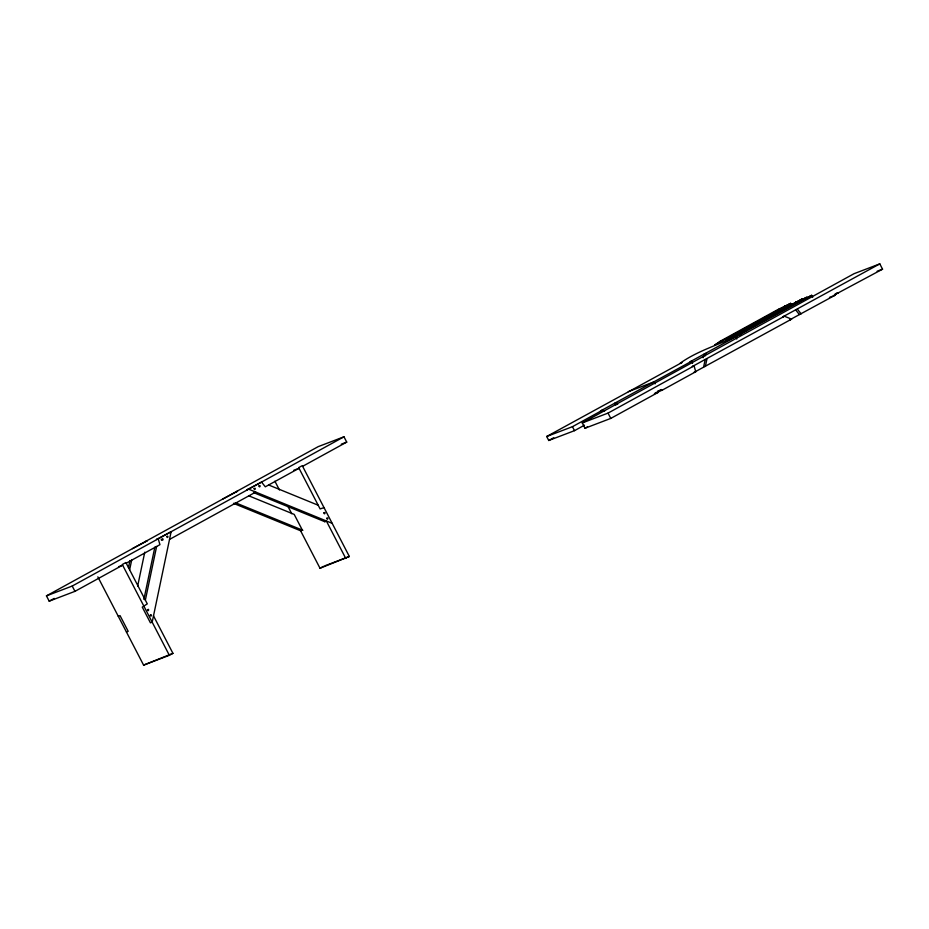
<?xml version="1.0" encoding="UTF-8"?>
<svg xmlns="http://www.w3.org/2000/svg" width="929" height="929" viewBox="0 0 929 929"><rect width="100%" height="100%" fill="white"/><g stroke="black" fill="none" stroke-linecap="round" stroke-linejoin="round"><path stroke-width="1.39" d="M128.481 567.631L129.955 560.57M129.642 569.779L131.721 559.897M137.655 586.094L144.773 552.174M143.902 599.402L154.841 547.181L156.606 546.507L145.354 600.146M703.59 367.152L705.204 359.453L784.448 316.232L791.554 319.146L694.009 372.413L695.763 371.739L694.044 365.875L692.279 366.549L705.204 359.453M705.355 366.479L706.969 358.78M703.079 357.723L704.182 354.042L811.667 295.317L812.701 297.303M705.204 355.819L705.935 353.368M783.983 306.779L785.295 306.106L783.983 306.791M742.016 331.978L730.995 338.818L806.895 297.129L787.026 307.267M584.492 425.18L574.505 430.661L548.749 440.485L546.682 436.502L681.944 362.531L680.191 363.193C700.687 348.514 725.77 343.405 746.777 330.167M118.564 566.713L122.628 565.169L74.959 591.343L49.202 601.168L46.45 595.872L318.217 446.628L343.974 436.804L346.726 442.111L302.622 466.323M46.45 595.872L72.207 586.048L343.974 436.804M49.202 601.168L54.219 598.415M126.205 563.195L159.939 544.673L158.22 538.808L156.455 539.482L171.133 531.713L152.182 622.163L150.428 622.836L142.276 607.125L147.281 603.862L125.868 562.533L122.291 564.495L169.357 655.305L172.933 653.342L153.506 615.857M169.531 539.412L255.73 492.08L253.977 492.742M790.614 303.342L714.715 345.031L720.439 341.094L777.201 309.926L790.614 303.342L791.647 305.339M692.558 363.274L691.815 361.137L600.482 410.99L602.236 410.316L604.628 411.048M704.182 354.042L690.061 361.799L691.815 361.137M546.682 436.502L572.438 426.69L602.236 410.316M548.749 440.485L553.742 437.745M695.763 371.739L662.04 390.261L661.692 389.599L658.115 391.562L658.464 392.224L610.783 418.41L585.026 428.234L582.274 422.927L854.041 273.695L879.798 263.871L882.55 269.178L834.381 294.946M97.847 576.863L143.6 665.129L172.933 653.342M248.67 495.772L294.191 514.387L302.343 530.099L300.59 530.773L320.017 568.258L323.594 566.295M879.798 263.871L782.682 316.905L784.448 316.232M582.274 422.927L608.03 413.103L694.044 365.875M320.017 568.258L349.35 556.471L302.273 465.661L298.697 467.624L320.122 508.941L324.024 507.617M585.026 428.234L587.534 426.852M838.446 293.39L838.109 292.728L834.532 294.69L834.869 295.352L789.801 319.808L791.554 319.146M779.489 308.939C777.782 309.949 781.428 307.882 779.686 308.916M718.558 342.685L718.001 343.022L719.325 342.337M791.043 304.526L790.533 304.851L791.798 304.178M796.095 302.053C794.504 302.982 797.965 301.042 796.292 302.03M732.098 336.925C730.496 337.877 733.98 335.903 732.296 336.902M795.77 302.726C794.074 303.725 797.686 301.693 795.979 302.703M800.821 300.241C799.114 301.263 802.761 299.196 801.019 300.23M736.825 335.114C735.129 336.124 738.741 334.08 737.034 335.102M800.543 300.903C798.87 301.902 802.447 299.87 800.752 300.88M805.594 298.43L805.083 298.743L806.302 298.081M741.783 333.29L742.341 332.954L741.075 333.627M739.589 334.672C737.905 335.671 741.505 333.639 739.798 334.649M811.667 295.317L791.798 305.444M341.303 444.178L346.726 442.111M235.792 491.894L237.545 491.232L222.867 498.989M293.622 470.353L299.045 468.286L265.311 486.808L261.537 482.07L246.859 489.838L248.612 489.165L332.164 523.329M145.388 541.537L147.142 540.864L132.464 548.633M877.127 271.245L882.55 269.178M835.392 293.761L838.109 292.728M829.446 297.419L834.869 295.352M628.329 391.666L654.086 381.842L655.119 383.84M657.627 391.155L661.692 389.599M655.259 392.851L662.04 390.261M654.388 393.78L658.464 392.224M324.581 521.61L326.334 520.948L345.774 558.434M118.285 616.275L120.038 615.613L128.179 631.325L126.425 631.987M324.953 565.773L349.35 556.471M143.6 665.129L169.357 655.305M268.655 484.984L318.194 505.237M253.489 492.556L325.104 521.831M235.223 502.659L302.866 530.308M233.469 503.332L301.112 530.982M161.193 539.54L161.53 540.202M797.372 309.136L801.135 313.874M795.607 309.81L799.381 314.548M616.368 402.559L617.68 404.394M614.603 403.232L615.927 405.067M735.745 337.006L736.767 339.004M608.03 413.103L610.783 418.41M572.438 426.69L574.505 430.661M274.891 481.21L279.432 489.966M287.874 506.247L291.764 513.76M72.207 586.048L74.959 591.343M147.502 609.761C148.292 612.617 149.604 607.949 147.502 609.761M150.324 615.195C151.113 618.064 152.414 613.384 150.324 615.195M161.936 539.25C162.726 542.106 164.038 537.438 161.936 539.25M166.802 536.579C167.592 539.435 168.904 534.767 166.802 536.579M254.116 488.631C254.894 491.487 256.207 486.819 254.116 488.631M258.982 485.96C259.76 488.817 261.072 484.148 258.982 485.96M323.919 512.889C324.697 515.746 326.009 511.078 323.919 512.889M326.741 518.324C327.519 521.181 328.831 516.512 326.741 518.324M720.033 341.628L721.299 340.978L720.033 341.628M729.602 338.574L730.868 337.935L729.602 338.574M734.328 336.774L735.605 336.135L734.409 336.716M731.994 336.693L726.269 340.618L802.168 298.941L731.994 336.693"/></g></svg>
